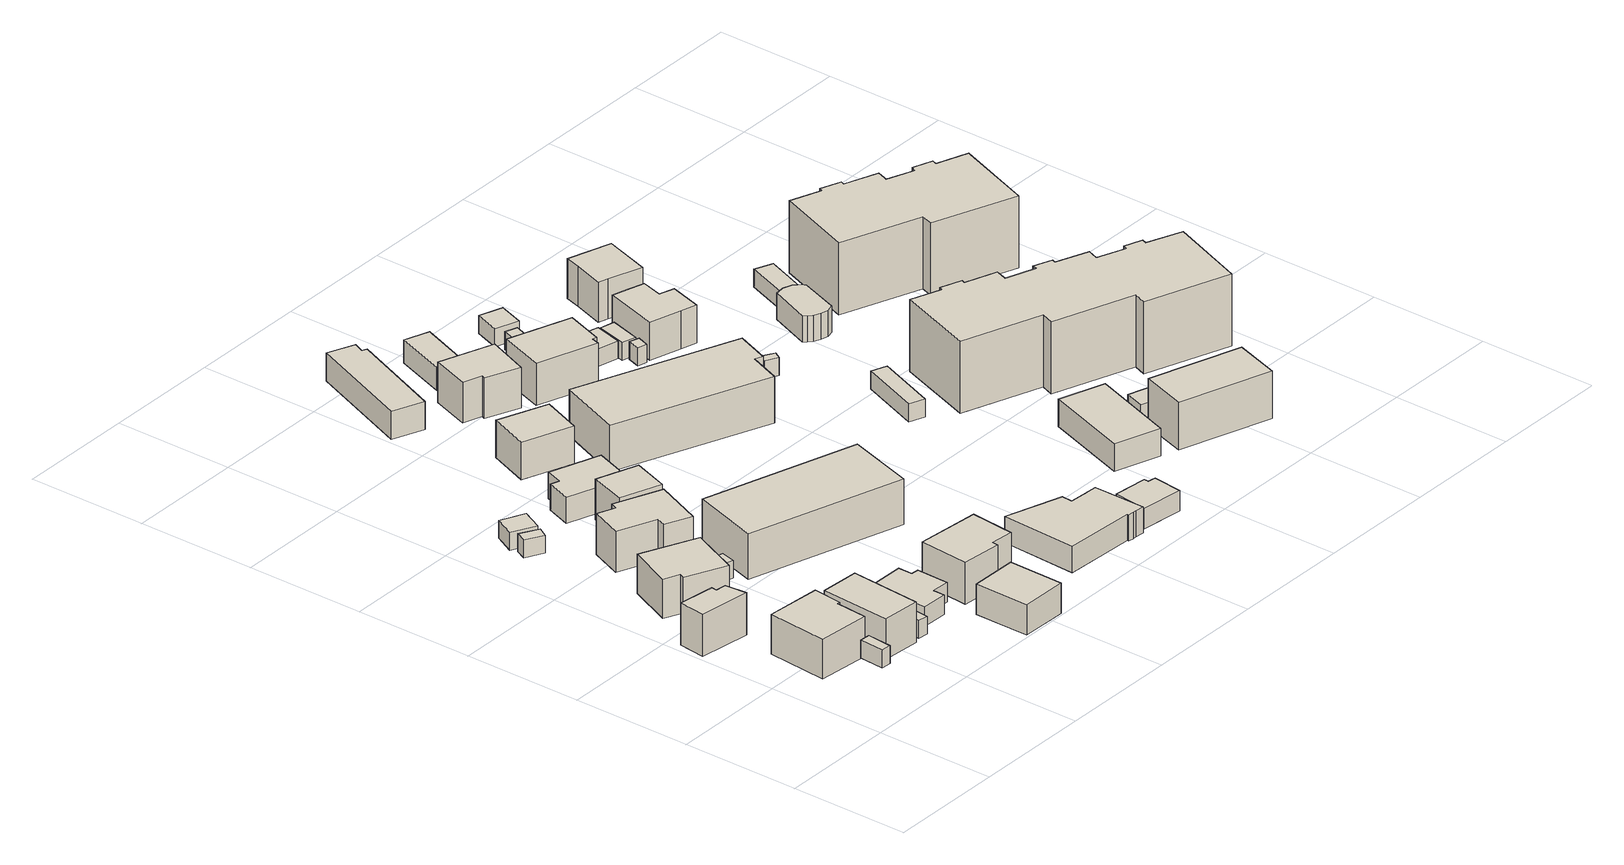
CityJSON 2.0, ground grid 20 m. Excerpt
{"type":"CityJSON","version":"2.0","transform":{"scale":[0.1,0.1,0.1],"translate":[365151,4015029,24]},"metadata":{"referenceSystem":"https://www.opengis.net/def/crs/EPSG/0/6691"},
"CityObjects":{
"building1":{"type":"Building","attributes":{"枝番":1,"利根川水系渡良瀬川洪水浸水想定区域（想定最大規模）.規模":"L2","利根川水系渡良瀬川洪水浸水想定区域（想定最大規模）.浸水ランク":"2","利根川水系渡良瀬川洪水浸水想定区域（想定最大規模）.浸水深":1.57,"利根川水系渡良瀬川洪水浸水想定区域（想定最大規模）.継続時間":5.7,"利根川水系矢場川洪水浸水想定区域（想定最大規模）.規模":"L2","利根川水系矢場川洪水浸水想定区域（想定最大規模）.浸水ランク":"2","利根川水系矢場川洪水浸水想定区域（想定最大規模）.浸水深":0.66,"利根川水系矢場川洪水浸水想定区域（想定最大規模）.継続時間":0.5,"usage":"411","measuredHeight":7.4,"BuildingDetails.prefecture":"10","BuildingDetails.city":"10207","BuildingDetails.surveyYear":2016},"geometry":[{"type":"Solid","lod":"1","boundaries":[[[[0,1,2,3,4,5]],[[4,6,7,5]],[[3,8,6,4]],[[2,9,8,3]],[[1,10,9,2]],[[0,11,10,1]],[[5,7,11,0]],[[6,8,9,10,11,7]]]]}]},
"building2":{"type":"Building","attributes":{"枝番":1,"利根川水系渡良瀬川洪水浸水想定区域（想定最大規模）.規模":"L2","利根川水系渡良瀬川洪水浸水想定区域（想定最大規模）.浸水ランク":"2","利根川水系渡良瀬川洪水浸水想定区域（想定最大規模）.浸水深":1.29,"利根川水系渡良瀬川洪水浸水想定区域（想定最大規模）.継続時間":5.1,"利根川水系矢場川洪水浸水想定区域（想定最大規模）.規模":"L2","利根川水系矢場川洪水浸水想定区域（想定最大規模）.浸水ランク":"1","利根川水系矢場川洪水浸水想定区域（想定最大規模）.浸水深":0.43,"usage":"411","measuredHeight":7.2,"BuildingDetails.prefecture":"10","BuildingDetails.city":"10207","BuildingDetails.surveyYear":2016},"geometry":[{"type":"Solid","lod":"1","boundaries":[[[[12,13,14,15,16,17]],[[16,18,19,17]],[[15,20,18,16]],[[14,21,20,15]],[[13,22,21,14]],[[12,23,22,13]],[[17,19,23,12]],[[18,20,21,22,23,19]]]]}]},
"building3":{"type":"Building","attributes":{"枝番":1,"利根川水系渡良瀬川洪水浸水想定区域（想定最大規模）.規模":"L2","利根川水系渡良瀬川洪水浸水想定区域（想定最大規模）.浸水ランク":"2","利根川水系渡良瀬川洪水浸水想定区域（想定最大規模）.浸水深":1.49,"利根川水系渡良瀬川洪水浸水想定区域（想定最大規模）.継続時間":5.1,"利根川水系矢場川洪水浸水想定区域（想定最大規模）.規模":"L2","利根川水系矢場川洪水浸水想定区域（想定最大規模）.浸水ランク":"2","利根川水系矢場川洪水浸水想定区域（想定最大規模）.浸水深":0.62,"measuredHeight":3.5,"BuildingDetails.prefecture":"10","BuildingDetails.city":"10207"},"geometry":[{"type":"Solid","lod":"1","boundaries":[[[[24,25,26,27]],[[26,28,29,27]],[[25,30,28,26]],[[24,31,30,25]],[[27,29,31,24]],[[28,30,31,29]]]]}]},
"building4":{"type":"Building","attributes":{"枝番":1,"利根川水系渡良瀬川洪水浸水想定区域（想定最大規模）.規模":"L2","利根川水系渡良瀬川洪水浸水想定区域（想定最大規模）.浸水ランク":"2","利根川水系渡良瀬川洪水浸水想定区域（想定最大規模）.浸水深":1.17,"利根川水系渡良瀬川洪水浸水想定区域（想定最大規模）.継続時間":5.1,"利根川水系矢場川洪水浸水想定区域（想定最大規模）.規模":"L2","利根川水系矢場川洪水浸水想定区域（想定最大規模）.浸水ランク":"1","利根川水系矢場川洪水浸水想定区域（想定最大規模）.浸水深":0.32,"usage":"411","measuredHeight":7.6,"BuildingDetails.prefecture":"10","BuildingDetails.city":"10207","BuildingDetails.surveyYear":2016},"geometry":[{"type":"Solid","lod":"1","boundaries":[[[[32,33,34,35]],[[34,36,37,35]],[[33,38,36,34]],[[32,39,38,33]],[[35,37,39,32]],[[36,38,39,37]]]]}]},
"building5":{"type":"Building","attributes":{"枝番":1,"利根川水系渡良瀬川洪水浸水想定区域（想定最大規模）.規模":"L2","利根川水系渡良瀬川洪水浸水想定区域（想定最大規模）.浸水ランク":"2","利根川水系渡良瀬川洪水浸水想定区域（想定最大規模）.浸水深":1.27,"利根川水系渡良瀬川洪水浸水想定区域（想定最大規模）.継続時間":5.7,"利根川水系矢場川洪水浸水想定区域（想定最大規模）.規模":"L2","利根川水系矢場川洪水浸水想定区域（想定最大規模）.浸水ランク":"1","利根川水系矢場川洪水浸水想定区域（想定最大規模）.浸水深":0.36,"利根川水系矢場川洪水浸水想定区域（想定最大規模）.継続時間":0.5,"usage":"411","measuredHeight":7.7,"BuildingDetails.prefecture":"10","BuildingDetails.city":"10207","BuildingDetails.surveyYear":2016},"geometry":[{"type":"Solid","lod":"1","boundaries":[[[[40,41,42,43,44,45]],[[44,46,47,45]],[[43,48,46,44]],[[42,49,48,43]],[[41,50,49,42]],[[40,51,50,41]],[[45,47,51,40]],[[46,48,49,50,51,47]]]]}]},
"building6":{"type":"Building","attributes":{"枝番":1,"利根川水系渡良瀬川洪水浸水想定区域（想定最大規模）.規模":"L2","利根川水系渡良瀬川洪水浸水想定区域（想定最大規模）.浸水ランク":"2","利根川水系渡良瀬川洪水浸水想定区域（想定最大規模）.浸水深":0.97,"利根川水系渡良瀬川洪水浸水想定区域（想定最大規模）.継続時間":5.1,"利根川水系矢場川洪水浸水想定区域（想定最大規模）.規模":"L2","利根川水系矢場川洪水浸水想定区域（想定最大規模）.浸水ランク":"1","利根川水系矢場川洪水浸水想定区域（想定最大規模）.浸水深":0.11,"BuildingDetails.prefecture":"10","BuildingDetails.city":"10207"},"geometry":[{"type":"Solid","lod":"1","boundaries":[[[[52,53,54,55]],[[54,56,57,55]],[[53,58,56,54]],[[52,59,58,53]],[[55,57,59,52]],[[56,58,59,57]]]]}]},
"building7":{"type":"Building","attributes":{"枝番":1,"利根川水系渡良瀬川洪水浸水想定区域（想定最大規模）.規模":"L2","利根川水系渡良瀬川洪水浸水想定区域（想定最大規模）.浸水ランク":"2","利根川水系渡良瀬川洪水浸水想定区域（想定最大規模）.浸水深":1.62,"利根川水系渡良瀬川洪水浸水想定区域（想定最大規模）.継続時間":5.4,"利根川水系矢場川洪水浸水想定区域（想定最大規模）.規模":"L2","利根川水系矢場川洪水浸水想定区域（想定最大規模）.浸水ランク":"2","利根川水系矢場川洪水浸水想定区域（想定最大規模）.浸水深":0.69,"BuildingDetails.prefecture":"10","BuildingDetails.city":"10207"},"geometry":[{"type":"Solid","lod":"1","boundaries":[[[[60,61,62,63]],[[62,64,65,63]],[[61,66,64,62]],[[60,67,66,61]],[[63,65,67,60]],[[64,66,67,65]]]]}]},
"building8":{"type":"Building","attributes":{"枝番":1,"利根川水系渡良瀬川洪水浸水想定区域（想定最大規模）.規模":"L2","利根川水系渡良瀬川洪水浸水想定区域（想定最大規模）.浸水ランク":"2","利根川水系渡良瀬川洪水浸水想定区域（想定最大規模）.浸水深":1.63,"利根川水系渡良瀬川洪水浸水想定区域（想定最大規模）.継続時間":5.5,"利根川水系矢場川洪水浸水想定区域（想定最大規模）.規模":"L2","利根川水系矢場川洪水浸水想定区域（想定最大規模）.浸水ランク":"2","利根川水系矢場川洪水浸水想定区域（想定最大規模）.浸水深":0.69,"measuredHeight":3.2,"BuildingDetails.prefecture":"10","BuildingDetails.city":"10207"},"geometry":[{"type":"Solid","lod":"1","boundaries":[[[[68,69,70,71]],[[70,72,73,71]],[[69,74,72,70]],[[68,75,74,69]],[[71,73,75,68]],[[72,74,75,73]]]]}]},
"building9":{"type":"Building","attributes":{"枝番":1,"利根川水系渡良瀬川洪水浸水想定区域（想定最大規模）.規模":"L2","利根川水系渡良瀬川洪水浸水想定区域（想定最大規模）.浸水ランク":"2","利根川水系渡良瀬川洪水浸水想定区域（想定最大規模）.浸水深":1.26,"利根川水系渡良瀬川洪水浸水想定区域（想定最大規模）.継続時間":5.7,"利根川水系矢場川洪水浸水想定区域（想定最大規模）.規模":"L2","利根川水系矢場川洪水浸水想定区域（想定最大規模）.浸水ランク":"1","利根川水系矢場川洪水浸水想定区域（想定最大規模）.浸水深":0.35,"利根川水系矢場川洪水浸水想定区域（想定最大規模）.継続時間":0.5,"BuildingDetails.prefecture":"10","BuildingDetails.city":"10207"},"geometry":[{"type":"Solid","lod":"1","boundaries":[[[[76,77,78,79]],[[78,80,81,79]],[[77,82,80,78]],[[76,83,82,77]],[[79,81,83,76]],[[80,82,83,81]]]]}]},
"building10":{"type":"Building","attributes":{"枝番":1,"利根川水系渡良瀬川洪水浸水想定区域（想定最大規模）.規模":"L2","利根川水系渡良瀬川洪水浸水想定区域（想定最大規模）.浸水ランク":"2","利根川水系渡良瀬川洪水浸水想定区域（想定最大規模）.浸水深":1.18,"利根川水系渡良瀬川洪水浸水想定区域（想定最大規模）.継続時間":5.4,"利根川水系矢場川洪水浸水想定区域（想定最大規模）.規模":"L2","利根川水系矢場川洪水浸水想定区域（想定最大規模）.浸水ランク":"1","利根川水系矢場川洪水浸水想定区域（想定最大規模）.浸水深":0.27,"usage":"411","measuredHeight":7.9,"BuildingDetails.prefecture":"10","BuildingDetails.city":"10207","BuildingDetails.surveyYear":2016},"geometry":[{"type":"Solid","lod":"1","boundaries":[[[[84,85,86,87,88,89,90,91]],[[90,92,93,91]],[[89,94,92,90]],[[88,95,94,89]],[[87,96,95,88]],[[86,97,96,87]],[[85,98,97,86]],[[84,99,98,85]],[[91,93,99,84]],[[92,94,95,96,97,98,99,93]]]]}]},
"building11":{"type":"Building","attributes":{"枝番":1,"利根川水系渡良瀬川洪水浸水想定区域（想定最大規模）.規模":"L2","利根川水系渡良瀬川洪水浸水想定区域（想定最大規模）.浸水ランク":"2","利根川水系渡良瀬川洪水浸水想定区域（想定最大規模）.浸水深":1.28,"利根川水系渡良瀬川洪水浸水想定区域（想定最大規模）.継続時間":5.1,"利根川水系矢場川洪水浸水想定区域（想定最大規模）.規模":"L2","利根川水系矢場川洪水浸水想定区域（想定最大規模）.浸水ランク":"1","利根川水系矢場川洪水浸水想定区域（想定最大規模）.浸水深":0.41,"usage":"411","measuredHeight":3.9,"BuildingDetails.prefecture":"10","BuildingDetails.city":"10207","BuildingDetails.surveyYear":2016},"geometry":[{"type":"Solid","lod":"1","boundaries":[[[[100,101,102,103,104,105,106,107,108,109,110,111]],[[110,112,113,111]],[[109,114,112,110]],[[108,115,114,109]],[[107,116,115,108]],[[106,117,116,107]],[[105,118,117,106]],[[104,119,118,105]],[[103,120,119,104]],[[102,121,120,103]],[[101,122,121,102]],[[100,123,122,101]],[[111,113,123,100]],[[112,114,115,116,117,118,119,120,121,122,123,113]]]]}]},
"building12":{"type":"Building","attributes":{"枝番":1,"利根川水系渡良瀬川洪水浸水想定区域（想定最大規模）.規模":"L2","利根川水系渡良瀬川洪水浸水想定区域（想定最大規模）.浸水ランク":"2","利根川水系渡良瀬川洪水浸水想定区域（想定最大規模）.浸水深":1.24,"利根川水系渡良瀬川洪水浸水想定区域（想定最大規模）.継続時間":5.7,"利根川水系矢場川洪水浸水想定区域（想定最大規模）.規模":"L2","利根川水系矢場川洪水浸水想定区域（想定最大規模）.浸水ランク":"1","利根川水系矢場川洪水浸水想定区域（想定最大規模）.浸水深":0.36,"usage":"411","measuredHeight":5.6,"BuildingDetails.prefecture":"10","BuildingDetails.city":"10207","BuildingDetails.surveyYear":2016},"geometry":[{"type":"Solid","lod":"1","boundaries":[[[[124,125,126,127]],[[126,128,129,127]],[[125,130,128,126]],[[124,131,130,125]],[[127,129,131,124]],[[128,130,131,129]]]]}]},
"building13":{"type":"Building","attributes":{"枝番":1,"利根川水系渡良瀬川洪水浸水想定区域（想定最大規模）.規模":"L2","利根川水系渡良瀬川洪水浸水想定区域（想定最大規模）.浸水ランク":"2","利根川水系渡良瀬川洪水浸水想定区域（想定最大規模）.浸水深":1.2,"利根川水系渡良瀬川洪水浸水想定区域（想定最大規模）.継続時間":5.4,"利根川水系矢場川洪水浸水想定区域（想定最大規模）.規模":"L2","利根川水系矢場川洪水浸水想定区域（想定最大規模）.浸水ランク":"1","利根川水系矢場川洪水浸水想定区域（想定最大規模）.浸水深":0.27,"usage":"411","measuredHeight":7.3,"BuildingDetails.prefecture":"10","BuildingDetails.city":"10207","BuildingDetails.surveyYear":2016},"geometry":[{"type":"Solid","lod":"1","boundaries":[[[[132,133,134,135]],[[134,136,137,135]],[[133,138,136,134]],[[132,139,138,133]],[[135,137,139,132]],[[136,138,139,137]]]]}]},
"building14":{"type":"Building","attributes":{"枝番":1,"利根川水系渡良瀬川洪水浸水想定区域（想定最大規模）.規模":"L2","利根川水系渡良瀬川洪水浸水想定区域（想定最大規模）.浸水ランク":"2","利根川水系渡良瀬川洪水浸水想定区域（想定最大規模）.浸水深":1.4,"利根川水系渡良瀬川洪水浸水想定区域（想定最大規模）.継続時間":5.4,"利根川水系矢場川洪水浸水想定区域（想定最大規模）.規模":"L2","利根川水系矢場川洪水浸水想定区域（想定最大規模）.浸水ランク":"1","利根川水系矢場川洪水浸水想定区域（想定最大規模）.浸水深":0.46,"usage":"411","measuredHeight":4.9,"BuildingDetails.prefecture":"10","BuildingDetails.city":"10207","BuildingDetails.surveyYear":2016},"geometry":[{"type":"Solid","lod":"1","boundaries":[[[[140,141,142,143,144,145]],[[144,146,147,145]],[[143,148,146,144]],[[142,149,148,143]],[[141,150,149,142]],[[140,151,150,141]],[[145,147,151,140]],[[146,148,149,150,151,147]]]]}]},
"building15":{"type":"Building","attributes":{"枝番":1,"利根川水系渡良瀬川洪水浸水想定区域（想定最大規模）.規模":"L2","利根川水系渡良瀬川洪水浸水想定区域（想定最大規模）.浸水ランク":"2","利根川水系渡良瀬川洪水浸水想定区域（想定最大規模）.浸水深":1.05,"利根川水系渡良瀬川洪水浸水想定区域（想定最大規模）.継続時間":5.7,"利根川水系矢場川洪水浸水想定区域（想定最大規模）.規模":"L2","利根川水系矢場川洪水浸水想定区域（想定最大規模）.浸水ランク":"1","利根川水系矢場川洪水浸水想定区域（想定最大規模）.浸水深":0.18,"usage":"411","measuredHeight":7.9,"BuildingDetails.prefecture":"10","BuildingDetails.city":"10207","BuildingDetails.surveyYear":2016},"geometry":[{"type":"Solid","lod":"1","boundaries":[[[[152,153,154,155,156,157]],[[156,158,159,157]],[[155,160,158,156]],[[154,161,160,155]],[[153,162,161,154]],[[152,163,162,153]],[[157,159,163,152]],[[158,160,161,162,163,159]]]]}]},
"building16":{"type":"Building","attributes":{"枝番":1,"利根川水系渡良瀬川洪水浸水想定区域（想定最大規模）.規模":"L2","利根川水系渡良瀬川洪水浸水想定区域（想定最大規模）.浸水ランク":"2","利根川水系渡良瀬川洪水浸水想定区域（想定最大規模）.浸水深":1.33,"利根川水系渡良瀬川洪水浸水想定区域（想定最大規模）.継続時間":6,"利根川水系矢場川洪水浸水想定区域（想定最大規模）.規模":"L2","利根川水系矢場川洪水浸水想定区域（想定最大規模）.浸水ランク":"1","利根川水系矢場川洪水浸水想定区域（想定最大規模）.浸水深":0.43,"利根川水系矢場川洪水浸水想定区域（想定最大規模）.継続時間":5.5,"usage":"412","measuredHeight":8.9,"BuildingDetails.prefecture":"10","BuildingDetails.city":"10207","BuildingDetails.surveyYear":2016},"geometry":[{"type":"Solid","lod":"1","boundaries":[[[[164,165,166,167]],[[166,168,169,167]],[[165,170,168,166]],[[164,171,170,165]],[[167,169,171,164]],[[168,170,171,169]]]]}]},
"building17":{"type":"Building","attributes":{"枝番":1,"利根川水系渡良瀬川洪水浸水想定区域（想定最大規模）.規模":"L2","利根川水系渡良瀬川洪水浸水想定区域（想定最大規模）.浸水ランク":"2","利根川水系渡良瀬川洪水浸水想定区域（想定最大規模）.浸水深":1.33,"利根川水系渡良瀬川洪水浸水想定区域（想定最大規模）.継続時間":5.5,"利根川水系矢場川洪水浸水想定区域（想定最大規模）.規模":"L2","利根川水系矢場川洪水浸水想定区域（想定最大規模）.浸水ランク":"1","利根川水系矢場川洪水浸水想定区域（想定最大規模）.浸水深":0.39,"usage":"411","measuredHeight":6.7,"BuildingDetails.prefecture":"10","BuildingDetails.city":"10207","BuildingDetails.surveyYear":2016},"geometry":[{"type":"Solid","lod":"1","boundaries":[[[[172,173,174,175]],[[174,176,177,175]],[[173,178,176,174]],[[172,179,178,173]],[[175,177,179,172]],[[176,178,179,177]]]]}]},
"building18":{"type":"Building","attributes":{"枝番":1,"利根川水系渡良瀬川洪水浸水想定区域（想定最大規模）.規模":"L2","利根川水系渡良瀬川洪水浸水想定区域（想定最大規模）.浸水ランク":"2","利根川水系渡良瀬川洪水浸水想定区域（想定最大規模）.浸水深":1.63,"利根川水系渡良瀬川洪水浸水想定区域（想定最大規模）.継続時間":6.4,"利根川水系矢場川洪水浸水想定区域（想定最大規模）.規模":"L2","利根川水系矢場川洪水浸水想定区域（想定最大規模）.浸水ランク":"2","利根川水系矢場川洪水浸水想定区域（想定最大規模）.浸水深":0.69,"利根川水系矢場川洪水浸水想定区域（想定最大規模）.継続時間":8.5,"usage":"411","measuredHeight":5.9,"BuildingDetails.prefecture":"10","BuildingDetails.city":"10207","BuildingDetails.surveyYear":2016},"geometry":[{"type":"Solid","lod":"1","boundaries":[[[[180,181,182,183,184,185]],[[184,186,187,185]],[[183,188,186,184]],[[182,189,188,183]],[[181,190,189,182]],[[180,191,190,181]],[[185,187,191,180]],[[186,188,189,190,191,187]]]]}]},
"building19":{"type":"Building","attributes":{"枝番":1,"利根川水系渡良瀬川洪水浸水想定区域（想定最大規模）.規模":"L2","利根川水系渡良瀬川洪水浸水想定区域（想定最大規模）.浸水ランク":"2","利根川水系渡良瀬川洪水浸水想定区域（想定最大規模）.浸水深":1.34,"利根川水系渡良瀬川洪水浸水想定区域（想定最大規模）.継続時間":5.7,"利根川水系矢場川洪水浸水想定区域（想定最大規模）.規模":"L2","利根川水系矢場川洪水浸水想定区域（想定最大規模）.浸水ランク":"1","利根川水系矢場川洪水浸水想定区域（想定最大規模）.浸水深":0.46,"usage":"415","measuredHeight":4.9,"BuildingDetails.prefecture":"10","BuildingDetails.city":"10207","BuildingDetails.surveyYear":2016},"geometry":[{"type":"Solid","lod":"1","boundaries":[[[[192,193,194,195,196,197,198,199,200,201,202,203]],[[202,204,205,203]],[[201,206,204,202]],[[200,207,206,201]],[[199,208,207,200]],[[198,209,208,199]],[[197,210,209,198]],[[196,211,210,197]],[[195,212,211,196]],[[194,213,212,195]],[[193,214,213,194]],[[192,215,214,193]],[[203,205,215,192]],[[204,206,207,208,209,210,211,212,213,214,215,205]]]]}]},
"building20":{"type":"Building","attributes":{"枝番":1,"利根川水系渡良瀬川洪水浸水想定区域（想定最大規模）.規模":"L2","利根川水系渡良瀬川洪水浸水想定区域（想定最大規模）.浸水ランク":"2","利根川水系渡良瀬川洪水浸水想定区域（想定最大規模）.浸水深":1.33,"利根川水系渡良瀬川洪水浸水想定区域（想定最大規模）.継続時間":5.4,"利根川水系矢場川洪水浸水想定区域（想定最大規模）.規模":"L2","利根川水系矢場川洪水浸水想定区域（想定最大規模）.浸水ランク":"1","利根川水系矢場川洪水浸水想定区域（想定最大規模）.浸水深":0.39,"usage":"411","measuredHeight":7.4,"BuildingDetails.prefecture":"10","BuildingDetails.city":"10207","BuildingDetails.surveyYear":2016},"geometry":[{"type":"Solid","lod":"1","boundaries":[[[[216,217,218,219,220,221]],[[220,222,223,221]],[[219,224,222,220]],[[218,225,224,219]],[[217,226,225,218]],[[216,227,226,217]],[[221,223,227,216]],[[222,224,225,226,227,223]]]]}]},
"building21":{"type":"Building","attributes":{"枝番":1,"利根川水系渡良瀬川洪水浸水想定区域（想定最大規模）.規模":"L2","利根川水系渡良瀬川洪水浸水想定区域（想定最大規模）.浸水ランク":"2","利根川水系渡良瀬川洪水浸水想定区域（想定最大規模）.浸水深":1.2,"利根川水系渡良瀬川洪水浸水想定区域（想定最大規模）.継続時間":4.4,"利根川水系矢場川洪水浸水想定区域（想定最大規模）.規模":"L2","利根川水系矢場川洪水浸水想定区域（想定最大規模）.浸水ランク":"1","利根川水系矢場川洪水浸水想定区域（想定最大規模）.浸水深":0.27,"usage":"414","measuredHeight":8.9,"BuildingDetails.prefecture":"10","BuildingDetails.city":"10207","BuildingDetails.surveyYear":2016},"geometry":[{"type":"Solid","lod":"1","boundaries":[[[[228,229,230,231,232,233]],[[232,234,235,233]],[[231,236,234,232]],[[230,237,236,231]],[[229,238,237,230]],[[228,239,238,229]],[[233,235,239,228]],[[234,236,237,238,239,235]]]]}]},
"building22":{"type":"Building","attributes":{"枝番":1,"利根川水系渡良瀬川洪水浸水想定区域（想定最大規模）.規模":"L2","利根川水系渡良瀬川洪水浸水想定区域（想定最大規模）.浸水ランク":"2","利根川水系渡良瀬川洪水浸水想定区域（想定最大規模）.浸水深":1.43,"利根川水系渡良瀬川洪水浸水想定区域（想定最大規模）.継続時間":5.4,"利根川水系矢場川洪水浸水想定区域（想定最大規模）.規模":"L2","利根川水系矢場川洪水浸水想定区域（想定最大規模）.浸水ランク":"1","利根川水系矢場川洪水浸水想定区域（想定最大規模）.浸水深":0.49,"usage":"411","measuredHeight":4.1,"BuildingDetails.prefecture":"10","BuildingDetails.city":"10207","BuildingDetails.surveyYear":2016},"geometry":[{"type":"Solid","lod":"1","boundaries":[[[[240,241,242,243]],[[242,244,245,243]],[[241,246,244,242]],[[240,247,246,241]],[[243,245,247,240]],[[244,246,247,245]]]]}]},
"building23":{"type":"Building","attributes":{"枝番":1,"利根川水系渡良瀬川洪水浸水想定区域（想定最大規模）.規模":"L2","利根川水系渡良瀬川洪水浸水想定区域（想定最大規模）.浸水ランク":"2","利根川水系渡良瀬川洪水浸水想定区域（想定最大規模）.浸水深":1.21,"利根川水系渡良瀬川洪水浸水想定区域（想定最大規模）.継続時間":5.4,"利根川水系矢場川洪水浸水想定区域（想定最大規模）.規模":"L2","利根川水系矢場川洪水浸水想定区域（想定最大規模）.浸水ランク":"1","利根川水系矢場川洪水浸水想定区域（想定最大規模）.浸水深":0.33,"usage":"454","measuredHeight":3.8,"BuildingDetails.prefecture":"10","BuildingDetails.city":"10207","BuildingDetails.surveyYear":2016},"geometry":[{"type":"Solid","lod":"1","boundaries":[[[[248,249,250,251,252,253]],[[252,254,255,253]],[[251,256,254,252]],[[250,257,256,251]],[[249,258,257,250]],[[248,259,258,249]],[[253,255,259,248]],[[254,256,257,258,259,255]]]]}]},
"building24":{"type":"Building","attributes":{"枝番":1,"利根川水系渡良瀬川洪水浸水想定区域（想定最大規模）.規模":"L2","利根川水系渡良瀬川洪水浸水想定区域（想定最大規模）.浸水ランク":"2","利根川水系渡良瀬川洪水浸水想定区域（想定最大規模）.浸水深":0.82,"利根川水系渡良瀬川洪水浸水想定区域（想定最大規模）.継続時間":5.4,"利根川水系矢場川洪水浸水想定区域（想定最大規模）.規模":"L2","利根川水系矢場川洪水浸水想定区域（想定最大規模）.浸水ランク":"1","利根川水系矢場川洪水浸水想定区域（想定最大規模）.浸水深":0.08,"usage":"411","measuredHeight":8,"BuildingDetails.prefecture":"10","BuildingDetails.city":"10207","BuildingDetails.surveyYear":2016},"geometry":[{"type":"Solid","lod":"1","boundaries":[[[[260,261,262,263,264,265]],[[264,266,267,265]],[[263,268,266,264]],[[262,269,268,263]],[[261,270,269,262]],[[260,271,270,261]],[[265,267,271,260]],[[266,268,269,270,271,267]]]]}]},
"building25":{"type":"Building","attributes":{"枝番":1,"利根川水系渡良瀬川洪水浸水想定区域（想定最大規模）.規模":"L2","利根川水系渡良瀬川洪水浸水想定区域（想定最大規模）.浸水ランク":"2","利根川水系渡良瀬川洪水浸水想定区域（想定最大規模）.浸水深":1.52,"利根川水系渡良瀬川洪水浸水想定区域（想定最大規模）.継続時間":5.4,"利根川水系矢場川洪水浸水想定区域（想定最大規模）.規模":"L2","利根川水系矢場川洪水浸水想定区域（想定最大規模）.浸水ランク":"2","利根川水系矢場川洪水浸水想定区域（想定最大規模）.浸水深":0.57,"BuildingDetails.prefecture":"10","BuildingDetails.city":"10207"},"geometry":[{"type":"Solid","lod":"1","boundaries":[[[[272,273,274,275]],[[274,276,277,275]],[[273,278,276,274]],[[272,279,278,273]],[[275,277,279,272]],[[276,278,279,277]]]]}]},
"building26":{"type":"Building","attributes":{"枝番":1,"利根川水系渡良瀬川洪水浸水想定区域（想定最大規模）.規模":"L2","利根川水系渡良瀬川洪水浸水想定区域（想定最大規模）.浸水ランク":"2","利根川水系渡良瀬川洪水浸水想定区域（想定最大規模）.浸水深":1.41,"利根川水系渡良瀬川洪水浸水想定区域（想定最大規模）.継続時間":5.4,"利根川水系矢場川洪水浸水想定区域（想定最大規模）.規模":"L2","利根川水系矢場川洪水浸水想定区域（想定最大規模）.浸水ランク":"1","利根川水系矢場川洪水浸水想定区域（想定最大規模）.浸水深":0.46,"BuildingDetails.prefecture":"10","BuildingDetails.city":"10207"},"geometry":[{"type":"Solid","lod":"1","boundaries":[[[[280,281,282,283]],[[282,284,285,283]],[[281,286,284,282]],[[280,287,286,281]],[[283,285,287,280]],[[284,286,287,285]]]]}]},
"building27":{"type":"Building","attributes":{"枝番":1,"利根川水系渡良瀬川洪水浸水想定区域（想定最大規模）.規模":"L2","利根川水系渡良瀬川洪水浸水想定区域（想定最大規模）.浸水ランク":"2","利根川水系渡良瀬川洪水浸水想定区域（想定最大規模）.浸水深":1.42,"利根川水系渡良瀬川洪水浸水想定区域（想定最大規模）.継続時間":5.4,"利根川水系矢場川洪水浸水想定区域（想定最大規模）.規模":"L2","利根川水系矢場川洪水浸水想定区域（想定最大規模）.浸水ランク":"1","利根川水系矢場川洪水浸水想定区域（想定最大規模）.浸水深":0.48,"usage":"411","BuildingDetails.prefecture":"10","BuildingDetails.city":"10207","BuildingDetails.surveyYear":2016},"geometry":[{"type":"Solid","lod":"1","boundaries":[[[[288,289,290,291]],[[290,292,293,291]],[[289,294,292,290]],[[288,295,294,289]],[[291,293,295,288]],[[292,294,295,293]]]]}]},
"building28":{"type":"Building","attributes":{"枝番":1,"利根川水系渡良瀬川洪水浸水想定区域（想定最大規模）.規模":"L2","利根川水系渡良瀬川洪水浸水想定区域（想定最大規模）.浸水ランク":"2","利根川水系渡良瀬川洪水浸水想定区域（想定最大規模）.浸水深":1.11,"利根川水系渡良瀬川洪水浸水想定区域（想定最大規模）.継続時間":4.4,"利根川水系矢場川洪水浸水想定区域（想定最大規模）.規模":"L2","利根川水系矢場川洪水浸水想定区域（想定最大規模）.浸水ランク":"1","利根川水系矢場川洪水浸水想定区域（想定最大規模）.浸水深":0.17,"BuildingDetails.prefecture":"10","BuildingDetails.city":"10207"},"geometry":[{"type":"Solid","lod":"1","boundaries":[[[[296,297,298,299]],[[298,300,301,299]],[[297,302,300,298]],[[296,303,302,297]],[[299,301,303,296]],[[300,302,303,301]]]]}]},
"building29":{"type":"Building","attributes":{"枝番":1,"利根川水系渡良瀬川洪水浸水想定区域（想定最大規模）.規模":"L2","利根川水系渡良瀬川洪水浸水想定区域（想定最大規模）.浸水ランク":"2","利根川水系渡良瀬川洪水浸水想定区域（想定最大規模）.浸水深":1.11,"利根川水系渡良瀬川洪水浸水想定区域（想定最大規模）.継続時間":4.4,"利根川水系矢場川洪水浸水想定区域（想定最大規模）.規模":"L2","利根川水系矢場川洪水浸水想定区域（想定最大規模）.浸水ランク":"1","利根川水系矢場川洪水浸水想定区域（想定最大規模）.浸水深":0.17,"measuredHeight":3.1,"BuildingDetails.prefecture":"10","BuildingDetails.city":"10207"},"geometry":[{"type":"Solid","lod":"1","boundaries":[[[[304,305,306,307]],[[306,308,309,307]],[[305,310,308,306]],[[304,311,310,305]],[[307,309,311,304]],[[308,310,311,309]]]]}]},
"building30":{"type":"Building","attributes":{"枝番":1,"利根川水系渡良瀬川洪水浸水想定区域（想定最大規模）.規模":"L2","利根川水系渡良瀬川洪水浸水想定区域（想定最大規模）.浸水ランク":"2","利根川水系渡良瀬川洪水浸水想定区域（想定最大規模）.浸水深":1.12,"利根川水系渡良瀬川洪水浸水想定区域（想定最大規模）.継続時間":5.4,"利根川水系矢場川洪水浸水想定区域（想定最大規模）.規模":"L2","利根川水系矢場川洪水浸水想定区域（想定最大規模）.浸水ランク":"1","利根川水系矢場川洪水浸水想定区域（想定最大規模）.浸水深":0.22,"BuildingDetails.prefecture":"10","BuildingDetails.city":"10207"},"geometry":[{"type":"Solid","lod":"1","boundaries":[[[[312,313,314,315]],[[314,316,317,315]],[[313,318,316,314]],[[312,319,318,313]],[[315,317,319,312]],[[316,318,319,317]]]]}]},
"building31":{"type":"Building","attributes":{"枝番":1,"利根川水系渡良瀬川洪水浸水想定区域（想定最大規模）.規模":"L2","利根川水系渡良瀬川洪水浸水想定区域（想定最大規模）.浸水ランク":"2","利根川水系渡良瀬川洪水浸水想定区域（想定最大規模）.浸水深":1.36,"利根川水系渡良瀬川洪水浸水想定区域（想定最大規模）.継続時間":5.6,"利根川水系矢場川洪水浸水想定区域（想定最大規模）.規模":"L2","利根川水系矢場川洪水浸水想定区域（想定最大規模）.浸水ランク":"1","利根川水系矢場川洪水浸水想定区域（想定最大規模）.浸水深":0.44,"BuildingDetails.prefecture":"10","BuildingDetails.city":"10207"},"geometry":[{"type":"Solid","lod":"1","boundaries":[[[[320,321,322,323]],[[322,324,325,323]],[[321,326,324,322]],[[320,327,326,321]],[[323,325,327,320]],[[324,326,327,325]]]]}]},
"building32":{"type":"Building","attributes":{"枝番":1,"利根川水系渡良瀬川洪水浸水想定区域（想定最大規模）.規模":"L2","利根川水系渡良瀬川洪水浸水想定区域（想定最大規模）.浸水ランク":"2","利根川水系渡良瀬川洪水浸水想定区域（想定最大規模）.浸水深":1.26,"利根川水系渡良瀬川洪水浸水想定区域（想定最大規模）.継続時間":5.4,"利根川水系矢場川洪水浸水想定区域（想定最大規模）.規模":"L2","利根川水系矢場川洪水浸水想定区域（想定最大規模）.浸水ランク":"1","利根川水系矢場川洪水浸水想定区域（想定最大規模）.浸水深":0.38,"usage":"422","measuredHeight":5.2,"BuildingDetails.prefecture":"10","BuildingDetails.city":"10207","BuildingDetails.surveyYear":2016},"geometry":[{"type":"Solid","lod":"1","boundaries":[[[[328,329,330,331]],[[330,332,333,331]],[[329,334,332,330]],[[328,335,334,329]],[[331,333,335,328]],[[332,334,335,333]]]]}]},
"building33":{"type":"Building","attributes":{"枝番":1,"利根川水系渡良瀬川洪水浸水想定区域（想定最大規模）.規模":"L2","利根川水系渡良瀬川洪水浸水想定区域（想定最大規模）.浸水ランク":"2","利根川水系渡良瀬川洪水浸水想定区域（想定最大規模）.浸水深":1.2,"利根川水系渡良瀬川洪水浸水想定区域（想定最大規模）.継続時間":5.6,"利根川水系矢場川洪水浸水想定区域（想定最大規模）.規模":"L2","利根川水系矢場川洪水浸水想定区域（想定最大規模）.浸水ランク":"1","利根川水系矢場川洪水浸水想定区域（想定最大規模）.浸水深":0.26,"usage":"411","measuredHeight":7.1,"BuildingDetails.prefecture":"10","BuildingDetails.city":"10207","BuildingDetails.surveyYear":2016},"geometry":[{"type":"Solid","lod":"1","boundaries":[[[[336,337,338,339,340,341,342,343]],[[342,344,345,343]],[[341,346,344,342]],[[340,347,346,341]],[[339,348,347,340]],[[338,349,348,339]],[[337,350,349,338]],[[336,351,350,337]],[[343,345,351,336]],[[344,346,347,348,349,350,351,345]]]]}]},
"building34":{"type":"Building","attributes":{"枝番":1,"利根川水系渡良瀬川洪水浸水想定区域（想定最大規模）.規模":"L2","利根川水系渡良瀬川洪水浸水想定区域（想定最大規模）.浸水ランク":"2","利根川水系渡良瀬川洪水浸水想定区域（想定最大規模）.浸水深":1.21,"利根川水系渡良瀬川洪水浸水想定区域（想定最大規模）.継続時間":5.4,"利根川水系矢場川洪水浸水想定区域（想定最大規模）.規模":"L2","利根川水系矢場川洪水浸水想定区域（想定最大規模）.浸水ランク":"1","利根川水系矢場川洪水浸水想定区域（想定最大規模）.浸水深":0.27,"usage":"411","measuredHeight":7.4,"BuildingDetails.prefecture":"10","BuildingDetails.city":"10207","BuildingDetails.surveyYear":2016},"geometry":[{"type":"Solid","lod":"1","boundaries":[[[[352,353,354,355,356,357]],[[356,358,359,357]],[[355,360,358,356]],[[354,361,360,355]],[[353,362,361,354]],[[352,363,362,353]],[[357,359,363,352]],[[358,360,361,362,363,359]]]]}]},
"building35":{"type":"Building","attributes":{"枝番":1,"利根川水系渡良瀬川洪水浸水想定区域（想定最大規模）.規模":"L2","利根川水系渡良瀬川洪水浸水想定区域（想定最大規模）.浸水ランク":"2","利根川水系渡良瀬川洪水浸水想定区域（想定最大規模）.浸水深":1.13,"利根川水系渡良瀬川洪水浸水想定区域（想定最大規模）.継続時間":4,"利根川水系矢場川洪水浸水想定区域（想定最大規模）.規模":"L2","利根川水系矢場川洪水浸水想定区域（想定最大規模）.浸水ランク":"1","利根川水系矢場川洪水浸水想定区域（想定最大規模）.浸水深":0.26,"BuildingDetails.prefecture":"10","BuildingDetails.city":"10207"},"geometry":[{"type":"Solid","lod":"1","boundaries":[[[[364,365,366,367]],[[366,368,369,367]],[[365,370,368,366]],[[364,371,370,365]],[[367,369,371,364]],[[368,370,371,369]]]]}]},
"building36":{"type":"Building","attributes":{"枝番":1,"利根川水系渡良瀬川洪水浸水想定区域（想定最大規模）.規模":"L2","利根川水系渡良瀬川洪水浸水想定区域（想定最大規模）.浸水ランク":"2","利根川水系渡良瀬川洪水浸水想定区域（想定最大規模）.浸水深":0.73,"利根川水系渡良瀬川洪水浸水想定区域（想定最大規模）.継続時間":4,"利根川水系矢場川洪水浸水想定区域（想定最大規模）.規模":"L2","利根川水系矢場川洪水浸水想定区域（想定最大規模）.浸水ランク":"1","利根川水系矢場川洪水浸水想定区域（想定最大規模）.浸水深":0.05,"usage":"412","measuredHeight":9,"BuildingDetails.prefecture":"10","BuildingDetails.city":"10207","BuildingDetails.surveyYear":2016},"geometry":[{"type":"Solid","lod":"1","boundaries":[[[[372,373,374,375]],[[374,376,377,375]],[[373,378,376,374]],[[372,379,378,373]],[[375,377,379,372]],[[376,378,379,377]]]]}]},
"building37":{"type":"Building","attributes":{"枝番":1,"利根川水系渡良瀬川洪水浸水想定区域（想定最大規模）.規模":"L2","利根川水系渡良瀬川洪水浸水想定区域（想定最大規模）.浸水ランク":"2","利根川水系渡良瀬川洪水浸水想定区域（想定最大規模）.浸水深":1.27,"利根川水系渡良瀬川洪水浸水想定区域（想定最大規模）.継続時間":5.6,"利根川水系矢場川洪水浸水想定区域（想定最大規模）.規模":"L2","利根川水系矢場川洪水浸水想定区域（想定最大規模）.浸水ランク":"1","利根川水系矢場川洪水浸水想定区域（想定最大規模）.浸水深":0.34,"usage":"412","measuredHeight":4.5,"BuildingDetails.prefecture":"10","BuildingDetails.city":"10207","BuildingDetails.surveyYear":2016},"geometry":[{"type":"Solid","lod":"1","boundaries":[[[[380,381,382,383,384,385,386,387,388,389,390]],[[389,391,392,390]],[[388,393,391,389]],[[387,394,393,388]],[[386,395,394,387]],[[385,396,395,386]],[[384,397,396,385]],[[383,398,397,384]],[[382,399,398,383]],[[381,400,399,382]],[[380,401,400,381]],[[390,392,401,380]],[[391,393,394,395,396,397,398,399,400,401,392]]]]}]},
"building38":{"type":"Building","attributes":{"枝番":1,"利根川水系渡良瀬川洪水浸水想定区域（想定最大規模）.規模":"L2","利根川水系渡良瀬川洪水浸水想定区域（想定最大規模）.浸水ランク":"2","利根川水系渡良瀬川洪水浸水想定区域（想定最大規模）.浸水深":1.09,"利根川水系渡良瀬川洪水浸水想定区域（想定最大規模）.継続時間":4.5,"利根川水系矢場川洪水浸水想定区域（想定最大規模）.規模":"L2","利根川水系矢場川洪水浸水想定区域（想定最大規模）.浸水ランク":"1","利根川水系矢場川洪水浸水想定区域（想定最大規模）.浸水深":0.19,"usage":"412","measuredHeight":13,"BuildingDetails.prefecture":"10","BuildingDetails.city":"10207","BuildingDetails.surveyYear":2016},"geometry":[{"type":"Solid","lod":"1","boundaries":[[[[402,403,404,405,406,407,408,409,410,411,412,413,414,415,416,417,418,419,420,421,422,423,424,425]],[[424,426,427,425]],[[423,428,426,424]],[[422,429,428,423]],[[421,430,429,422]],[[420,431,430,421]],[[419,432,431,420]],[[418,433,432,419]],[[417,434,433,418]],[[416,435,434,417]],[[415,436,435,416]],[[414,437,436,415]],[[413,438,437,414]],[[412,439,438,413]],[[411,440,439,412]],[[410,441,440,411]],[[409,442,441,410]],[[408,443,442,409]],[[407,444,443,408]],[[406,445,444,407]],[[405,446,445,406]],[[404,447,446,405]],[[403,448,447,404]],[[402,449,448,403]],[[425,427,449,402]],[[426,428,429,430,431,432,433,434,435,436,437,438,439,440,441,442,443,444,445,446,447,448,449,427]]]]}]},
"building39":{"type":"Building","attributes":{"枝番":1,"利根川水系渡良瀬川洪水浸水想定区域（想定最大規模）.規模":"L2","利根川水系渡良瀬川洪水浸水想定区域（想定最大規模）.浸水ランク":"2","利根川水系渡良瀬川洪水浸水想定区域（想定最大規模）.浸水深":1.27,"利根川水系渡良瀬川洪水浸水想定区域（想定最大規模）.継続時間":5.6,"利根川水系矢場川洪水浸水想定区域（想定最大規模）.規模":"L2","利根川水系矢場川洪水浸水想定区域（想定最大規模）.浸水ランク":"1","利根川水系矢場川洪水浸水想定区域（想定最大規模）.浸水深":0.34,"usage":"412","BuildingDetails.prefecture":"10","BuildingDetails.city":"10207","BuildingDetails.surveyYear":2016},"geometry":[{"type":"Solid","lod":"1","boundaries":[[[[450,451,452,453]],[[452,454,455,453]],[[451,456,454,452]],[[450,457,456,451]],[[453,455,457,450]],[[454,456,457,455]]]]}]},
"building40":{"type":"Building","attributes":{"枝番":1,"利根川水系渡良瀬川洪水浸水想定区域（想定最大規模）.規模":"L2","利根川水系渡良瀬川洪水浸水想定区域（想定最大規模）.浸水ランク":"2","利根川水系渡良瀬川洪水浸水想定区域（想定最大規模）.浸水深":1.13,"利根川水系渡良瀬川洪水浸水想定区域（想定最大規模）.継続時間":5,"利根川水系矢場川洪水浸水想定区域（想定最大規模）.規模":"L2","利根川水系矢場川洪水浸水想定区域（想定最大規模）.浸水ランク":"1","利根川水系矢場川洪水浸水想定区域（想定最大規模）.浸水深":0.22,"usage":"412","measuredHeight":13,"BuildingDetails.prefecture":"10","BuildingDetails.city":"10207","BuildingDetails.surveyYear":2016},"geometry":[{"type":"Solid","lod":"1","boundaries":[[[[458,459,460,461,462,463,464,465,466,467,468,469,470,471,472,473]],[[472,474,475,473]],[[471,476,474,472]],[[470,477,476,471]],[[469,478,477,470]],[[468,479,478,469]],[[467,480,479,468]],[[466,481,480,467]],[[465,482,481,466]],[[464,483,482,465]],[[463,484,483,464]],[[462,485,484,463]],[[461,486,485,462]],[[460,487,486,461]],[[459,488,487,460]],[[458,489,488,459]],[[473,475,489,458]],[[474,476,477,478,479,480,481,482,483,484,485,486,487,488,489,475]]]]}]}
},
"vertices":[
[8,333,2],[14,378,2],[75,369,2],[74,360,2],[92,358,2],[95,321,2],[92,358,73],[95,321,73],[74,360,73],[75,369,73],[14,378,73],[8,333,73],
[67,159,1],[76,261,1],[169,253,1],[164,204,1],[159,204,1],[155,151,1],[159,204,68],[155,151,68],[164,204,68],[169,253,68],[76,261,68],[67,159,68],
[142,109,3],[145,151,3],[163,150,3],[159,108,3],[163,150,33],[159,108,33],[145,151,33],[142,109,33],
[165,121,2],[173,240,2],[239,236,2],[230,116,2],[239,236,70],[230,116,70],[173,240,70],[165,121,70],
[78,424,2],[82,433,2],[56,444,2],[89,517,2],[182,475,2],[146,393,2],[182,475,68],[146,393,68],[89,517,68],[56,444,68],[82,433,68],[78,424,68],
[236,116,6],[238,135,6],[255,134,6],[253,114,6],[255,134,36],[253,114,36],[238,135,36],[236,116,36],
[65,707,2],[74,725,2],[105,708,2],[95,691,2],[105,708,32],[95,691,32],[74,725,32],[65,707,32],
[71,737,1],[88,771,1],[128,752,1],[111,717,1],[128,752,31],[111,717,31],[88,771,31],[71,737,31],
[181,440,3],[187,465,3],[213,458,3],[207,434,3],[213,458,33],[207,434,33],[187,465,33],[181,440,33],
[171,533,4],[177,549,4],[113,576,4],[135,629,4],[165,617,4],[170,628,4],[249,595,4],[215,514,4],[249,595,73],[215,514,73],[170,628,73],[165,617,73],[135,629,73],[113,576,73],[177,549,73],[171,533,73],
[274,135,1],[274,157,1],[250,157,1],[251,204,1],[260,204,1],[261,233,1],[336,232,1],[336,208,1],[349,207,1],[348,152,1],[318,153,1],[318,134,1],[318,153,34],[318,134,34],[348,152,34],[349,207,34],[336,208,34],[336,232,34],[261,233,34],[260,204,34],[251,204,34],[250,157,34],[274,157,34],[274,135,34],
[342,2,4],[343,95,4],[422,94,4],[421,1,4],[422,94,55],[421,1,55],[343,95,55],[342,2,55],
[192,632,3],[213,692,3],[282,667,3],[261,607,3],[282,667,71],[261,607,71],[213,692,71],[192,632,71],
[178,718,3],[193,759,3],[207,754,3],[217,782,3],[302,752,3],[277,682,3],[302,752,47],[277,682,47],[217,782,47],[207,754,47],[193,759,47],[178,718,47],
[358,127,2],[365,212,2],[472,202,2],[465,127,2],[427,131,2],[426,121,2],[427,131,72],[426,121,72],[465,127,72],[472,202,72],[365,212,72],[358,127,72],
[217,414,3],[252,527,3],[512,447,3],[477,334,3],[512,447,80],[477,334,80],[252,527,80],[217,414,80],
[234,845,3],[260,912,3],[343,880,3],[317,813,3],[343,880,66],[317,813,66],[260,912,66],[234,845,66],
[209,1064,1],[280,1240,1],[325,1221,1],[317,1204,1],[325,1200,1],[261,1043,1],[325,1200,48],[261,1043,48],[317,1204,48],[325,1221,48],[280,1240,48],[209,1064,48],
[659,139,2],[674,138,2],[674,50,2],[658,51,2],[652,51,2],[643,52,2],[643,55,2],[523,61,2],[529,190,2],[624,159,2],[623,141,2],[653,139,2],[623,141,46],[653,139,46],[624,159,46],[529,190,46],[523,61,46],[643,55,46],[643,52,46],[652,51,46],[658,51,46],[674,50,46],[674,138,46],[659,139,46],
[334,992,4],[337,998,4],[305,1009,4],[328,1073,4],[419,1040,4],[391,969,4],[419,1040,72],[391,969,72],[328,1073,72],[305,1009,72],[337,998,72],[334,992,72],
[330,758,3],[374,867,3],[641,761,3],[619,705,3],[606,710,3],[585,657,3],[606,710,81],[585,657,81],[619,705,81],[641,761,81],[374,867,81],[330,758,81],
[355,1096,3],[386,1181,3],[427,1166,3],[395,1081,3],[427,1166,42],[395,1081,42],[386,1181,42],[355,1096,42],
[683,55,3],[690,112,3],[747,106,3],[747,98,3],[760,96,3],[754,46,3],[760,96,37],[754,46,37],[747,98,37],[747,106,37],[690,112,37],[683,55,37],
[404,952,8],[431,1028,8],[537,991,8],[515,928,8],[508,930,8],[504,917,8],[508,930,79],[504,917,79],[515,928,79],[537,991,79],[431,1028,79],[404,952,79],
[496,1064,4],[505,1089,4],[525,1082,4],[516,1057,4],[525,1082,34],[516,1057,34],[505,1089,34],[496,1064,34],
[539,954,6],[551,1000,6],[595,989,6],[583,943,6],[595,989,36],[583,943,36],[551,1000,36],[539,954,36],
[502,1105,4],[517,1147,4],[556,1133,4],[541,1091,4],[556,1133,34],[541,1091,34],[517,1147,34],[502,1105,34],
[585,908,6],[592,929,6],[608,924,6],[601,904,6],[608,924,36],[601,904,36],[592,929,36],[585,908,36],
[584,936,5],[597,987,5],[622,981,5],[608,930,5],[622,981,35],[608,930,35],[597,987,35],[584,936,35],
[706,506,4],[745,607,4],[771,597,4],[732,496,4],[771,597,34],[732,496,34],[745,607,34],[706,506,34],
[672,745,4],[679,758,4],[700,746,4],[693,734,4],[700,746,34],[693,734,34],[679,758,34],[672,745,34],
[781,188,4],[830,329,4],[906,303,4],[857,162,4],[906,303,50],[857,162,50],[830,329,50],[781,188,50],
[690,979,5],[680,944,5],[705,936,5],[689,882,5],[662,890,5],[609,905,5],[635,995,5],[663,987,5],[635,995,69],[663,987,69],[609,905,69],[662,890,69],[689,882,69],[705,936,69],[680,944,69],[690,979,69],
[673,1107,4],[746,1084,4],[721,1007,4],[664,1026,4],[648,1031,4],[665,1081,4],[648,1031,71],[665,1081,71],[664,1026,71],[721,1007,71],[746,1084,71],[673,1107,71],
[910,241,5],[922,274,5],[977,256,5],[966,224,5],[977,256,35],[966,224,35],[922,274,35],[910,241,35],
[883,150,6],[908,226,6],[1061,175,6],[1036,99,6],[1061,175,86],[1036,99,86],[908,226,86],[883,150,86],
[809,749,4],[798,754,4],[791,760,4],[787,766,4],[814,834,4],[831,836,4],[846,831,4],[856,821,4],[859,815,4],[835,749,4],[822,746,4],[835,749,48],[822,746,48],[859,815,48],[856,821,48],[846,831,48],[831,836,48],[814,834,48],[787,766,48],[791,760,48],[798,754,48],[809,749,48],
[1021,323,5],[1029,344,5],[894,393,5],[902,414,5],[770,462,5],[817,592,5],[868,573,5],[870,579,5],[906,566,5],[903,560,5],[956,541,5],[949,521,5],[999,503,5],[1001,511,5],[1032,499,5],[1029,493,5],[1083,472,5],[1076,454,5],[1123,436,5],[1126,443,5],[1156,432,5],[1153,424,5],[1211,401,5],[1161,272,5],[1211,401,126],[1161,272,126],[1153,424,126],[1156,432,126],[1126,443,126],[1123,436,126],[1076,454,126],[1083,472,126],[1029,493,126],[1032,499,126],[1001,511,126],[999,503,126],[949,521,126],[956,541,126],[903,560,126],[906,566,126],[870,579,126],[868,573,126],[817,592,126],[770,462,126],[902,414,126],[894,393,126],[1029,344,126],[1021,323,126],
[839,847,4],[865,916,4],[895,904,4],[869,836,4],[895,904,34],[869,836,34],[865,916,34],[839,847,34],
[1005,702,4],[1012,722,4],[879,771,4],[928,901,4],[980,882,4],[982,888,4],[1016,875,4],[1014,869,4],[1069,848,4],[1062,829,4],[1107,812,4],[1111,820,4],[1144,808,4],[1141,800,4],[1193,781,4],[1144,650,4],[1193,781,125],[1144,650,125],[1141,800,125],[1144,808,125],[1111,820,125],[1107,812,125],[1062,829,125],[1069,848,125],[1014,869,125],[1016,875,125],[982,888,125],[980,882,125],[928,901,125],[879,771,125],[1012,722,125],[1005,702,125]
]}
